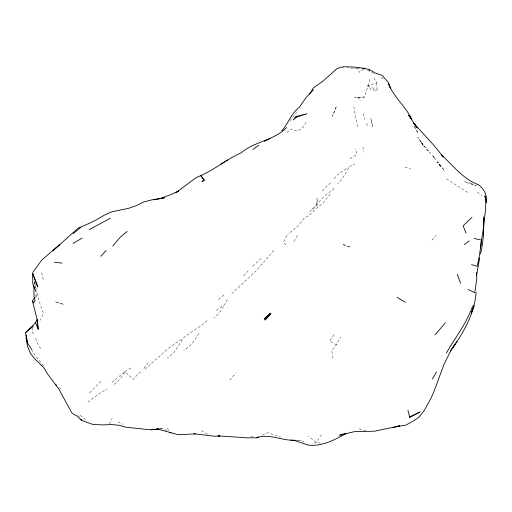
<?xml version="1.0" encoding="UTF-8"?>
<svg xmlns="http://www.w3.org/2000/svg" width="512" height="512" viewBox="0 0 512 512"><rect width="100%" height="100%" fill="white"/><g stroke="black" fill="none" stroke-linecap="round" stroke-linejoin="round"><path stroke-width="0.38" stroke-dasharray="2.56 1.92" d="M32.653 327.603L32.141 332.646L34.17 333.357M33.971 284.378L34.47 281.434L36.864 292.006M369.946 79.366L364.506 97.082L354.765 97.453L364.506 97.082M35.84 297.901L37.043 293.402L39.155 301.37L43.494 313.274L40.25 320.256M109.318 423.987L112.102 418.47M286.938 235.546L283.347 242.445L287.648 246.234M227.328 299.469L224.627 304.518L216.25 310.304M333.011 358.138L331.731 350.88L336.416 344.717L340.531 337.018M348.621 167.981L345.248 174.112L341.606 179.386L337.632 183.68M333.69 188.192L332.538 190.189C322.374 195.77 316.531 206.163 307.789 213.421M293.875 241.376L297.606 234.944M35.155 296.595L37.043 293.402M306.035 122.234L303.181 126.963L297.619 131.213L290.848 128.973L286.093 133.472M198.746 333.446L194.4 340.435L189.517 346.355L183.757 350.547M223.341 306.643L219.059 313.229L213.875 317.83M321.427 434.771L316.301 442.202L312.154 444.077M334.099 334.726L329.594 341.242L336.416 344.717M330.138 194.067L322.349 203.955L317.811 207.04L309.274 215.347L304.57 217.766L297.139 226.918L287.795 234.298M289.882 121.069L296.685 112.442M143.859 368.243L148.819 361.747M431.955 240.23L436.038 235.181M229.722 380.275L233.254 375.936L236.038 373.574M273.92 250.355L256.186 270.746L231.795 293.504M322.445 191.053L326.099 186.848L330.598 182.886M334.054 178.72L337.747 174.643L348.032 167.258M243.546 275.75L248.038 270.95M89.696 392.806L100.96 381.203M144.941 369.248L168.179 348.506L181.478 339.181M252.57 266.227L262.515 257.203M114.227 384.435L120.058 379.059L124.858 371.885L133.562 379.347L137.843 373.997L142.33 370.746M111.949 382.214L124.819 371.834M218.496 299.629L223.994 294.925M207.085 320.666L201.274 325.459L184.454 336.851L173.101 353.568L167.296 357.952M312.25 209.261L317.235 205.261L317.126 198.003L316.346 205.043L317.235 205.261M363.674 69.21L359.443 72.307L357.44 68.813L347.456 67.776M349.926 158.694L356.864 154.394L355.533 148.781M87.898 402.208L100.8 392.493L107.258 388.858M124.89 371.789L132.109 367.13M262.272 435.232L268.032 432.64L280.787 437.133M349.235 166.573L355.021 164.006M376.742 82.88L377.075 90.298L370.925 89.715L367.738 85.581L376.742 82.88L373.837 77.779M160.461 428.774L161.946 428.493L168.371 431.494M357.44 68.813L359.718 68.454M159.731 428.762L161.946 428.493M296.07 440.23L300.678 440.224L296.166 440.154M320.614 443.296L316.301 442.202L308.256 436.397M359.085 428.845L366.08 430.758M250.605 436.166L253.626 437.075M404.973 167.053L410.925 169.114M373.862 73.357L369.971 71.75L365.517 68.749M117.933 422.01L123.066 424.23M380.979 77.485L384.301 78.963M446.547 178.79L467.808 192.614M367.738 85.581L377.075 90.298M201.402 430.803L207.757 434.272M301.869 440.864L305.286 442.893M80.173 415.322L87.066 420.896M43.706 279.328L42.95 278.701L41.574 272.32M59.072 387.418L60.8 388.858M477.434 192L481.92 195.968M357.542 97.331L360.858 101.005M423.757 145.779L430.534 153.523L422.81 144.672L420.55 141.696L423.757 145.779L417.734 137.107L422.81 144.672M167.155 428.224L169.722 431.206M43.475 366.042L34.707 354.778L31.942 350.381M78.624 415.546L79.398 416.768M40.634 348.666L37.229 342.63L35.142 337.171M363.232 113.504L364.723 119.405M357.459 126.797L353.491 104.902M34.47 281.434L35.405 287.744M366.79 123.123L367.149 125.754M362.995 146.893L363.322 152.09M336.192 106.95L332.442 116.333L336.192 106.95M349.709 246.886L348.122 246.803L342.323 244.154L349.709 246.886M471.181 183.424L464.55 181.722L476.192 185.875L471.181 183.424M63.494 304.403L55.213 301.722L63.494 304.41M440.557 166.586L437.062 161.939L440.557 166.586M434.246 157.498L432.006 154.931L435.59 159.443L434.246 157.498M444.115 170.253L437.6 161.773L444.115 170.253M417.837 132.64L413.856 125.472L417.837 132.64M371.398 120.608L370.848 118.266L372.608 126.925L371.398 120.608"/><path stroke-width="0.77" d="M369.491 70.438L369.498 69.6C361.082 67.296 352.09 66.822 343.347 66.765M486.342 201.984C487.43 195.315 483.821 188.486 478.451 184.749C463.117 179.078 453.018 165.485 441.344 154.784L443.334 156.928L434.086 145.542L413.702 123.174L416.851 127.494M483.814 224.32L483.424 235.155L483.738 218.413L483.411 236.269L481.939 247.386M476.422 275.034L476.55 272.781L476.819 278.579L474.816 292.691L468.179 289.498M471.52 264.595L477.152 266.323C480.429 253.357 481.056 239.994 483.731 226.893M483.718 224.461L485.792 207.744M476.096 292.32C474.573 314.042 463.027 333.702 450.362 350.848M480.64 247.962L481.35 240.109L474.093 238.458M33.843 285.114L34.022 296.608L35.034 300.896L33.491 302.803L32.506 301.069L34.4 297.875M476.48 275.84L479.667 257.83M485.267 207.245L485.824 204.486L485.728 201.709M480.506 254.01L481.811 248.096M472.531 306.31C466.618 323.322 455.238 337.638 446.323 353.082M472.883 308.928L474.061 305.722L471.296 312.941M409.747 417.453L410.074 416.627L420.102 411.962L409.747 417.453L407.923 410.323M471.29 313.005L472.646 309.568M26.17 336.992L25.6 332.582L35.584 322.72L37.139 319.405L32.506 301.069M309.773 94.163L313.28 87.962L323.014 81.107L336.672 68.896L340.915 67.117L343.162 67.187M432.442 378.963L436.448 372M455.149 344.262L450.899 350.637L444.045 364.224L434.042 391.334L430.81 398.65L424.224 410.496L418.957 417.19L414.323 420.429L405.722 425.222L397.555 426.387L374.464 431.2L354.355 431.661L339.552 435.232L345.939 433.312M452.429 348.09L457.101 341.51M281.888 130.752C288.384 123.309 291.36 113.146 299.52 107.11C303.597 100.864 307.936 94.72 313.568 89.722M296.064 116.442L293.318 119.814L296.442 117.197L306.989 113.773L296.064 116.442L296.442 117.197M434.957 334.957L445.376 322.752M100.768 256.32L106.15 250.419M112.685 246.035L120.269 237.19L127.142 231.379M472 217.312L463.085 225.843L466.035 233.088M204.051 179.814L201.958 181.645L204.218 180.237L200.819 175.616L196 177.715L175.917 192.71L178.675 191.014L171.667 194.278L159.725 198.765L151.603 199.936L143.718 201.952L136.442 205.587L128.627 208.32L111.667 211.834L103.84 215.411L96.32 219.866L88.39 223.75L78.093 228.179L52.902 250.758L59.686 244.634L41.83 259.994L33.286 271.68L32.608 273.421L32.8 283.853L35.987 291.686M33.53 326.112L25.6 332.582M73.171 233.549L80.365 227.718M464.397 244.646L469.139 240.902M286.605 127.546C274.074 140.557 254.726 141.21 241.261 152.787C227.021 159.034 215.002 169.306 200.819 175.616L204.218 180.237M252.941 149.472L258.554 145.293M220.371 164.378L227.846 159.917M73.088 243.411L82.157 238.022M345.971 433.478C334.554 440.045 321.523 446.867 307.917 445.03L294.483 440.467L290.906 440.07M89.222 229.645L110.368 218.234M264.192 141.389L270.125 138.586M219.597 435.872L218.061 435.885L247.565 437.869L256.512 437.824L258.675 436.851M397.555 426.387L399.731 425.805M392.326 427.776L399.693 425.811M256.512 437.824C269.35 433.158 282.381 441.069 295.309 440.23M159.725 198.765L164.646 197.754L153.344 199.654M158.976 429.062L151.616 429.741L147.334 429.498L125.504 427.136L118.957 425.267L111.322 424.544L102.656 424.922L92.768 424.41L81.722 420.442L76.998 416.07L71.936 413.082L58.842 389.107L47.347 373.632L43.718 367.571L34.784 358.899L30.413 353.312L27.533 346.298L26.048 337.984L27.75 343.59L31.904 349.6M158.995 428.851L151.616 429.741L157.837 429.075L178.355 434.726L195.373 433.869M219.68 435.968L214.509 436.256L193.926 433.747M362.682 68.326L364.883 68.32M54.541 262.272L62.035 263.117M169.722 432.25L171.078 433.005M369.498 69.6L375.398 73.12L382.157 75.386L387.994 82.035L390.586 88.57L388.493 83.366C393.402 97.197 405.914 106.272 411.814 119.578L408.595 115.13L417.286 128.045M397.152 297.306L405.402 302.355M55.616 384.544L56.768 385.504M80.947 419.219L81.722 420.442M35.584 322.72L38.202 329.216L37.139 319.405M457.267 274.24L460.582 283.27M26.157 335.245L27.75 343.59M37.165 320.198L38.202 329.216M483.738 216.768L483.744 224M270.387 313.734L265.024 320.026L270.893 313.914L270.061 313.184L264.243 319.162L270.387 313.734M37.798 286.822L32.608 273.421L37.798 286.822M484.954 195.974L486.33 202.291L484.954 195.974"/></g></svg>
